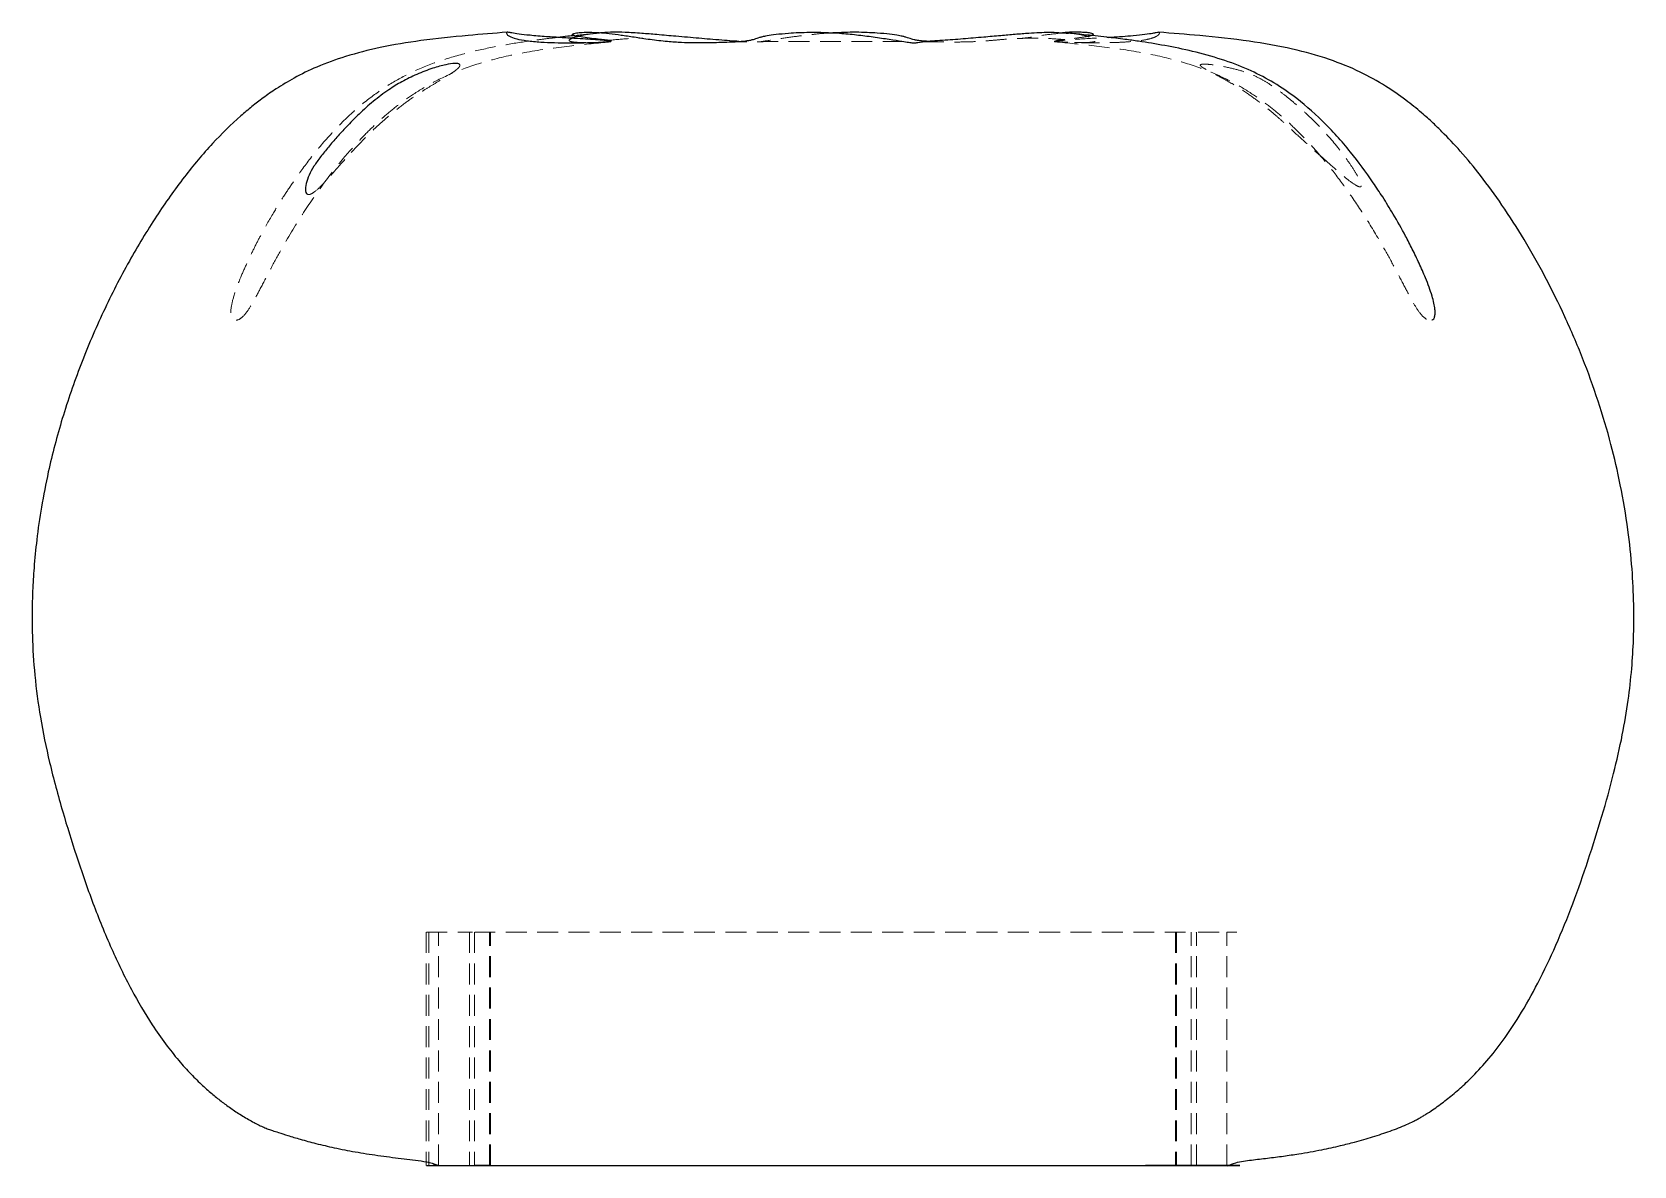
# Model space of a CAD drawing. Header units: millimetres. Extents: x 35 to 258, y 8 to 193.
# Drawn here: x 34.8 to 132, y 123.9 to 192.7 of the extents above; entities that cross this region are included whole.
import ezdxf

# ---------------------------------------------------------------- set-up
doc = ezdxf.new("R2010")
doc.units = ezdxf.units.MM
doc.linetypes.add('HIDDEN', pattern=[1.905, 1.27, -0.635])

msp = doc.modelspace()

# ---------------------------------------------------------------- linework, layer by layer
at = {"color": 7, "linetype": 'HIDDEN', "lineweight": 18}
for p, q in [((58.689, 138.079), (58.689, 123.91)), ((58.857, 138.079), (58.857, 123.91)), ((59.441, 123.91), (59.441, 138.079)), ((61.309, 138.079), (61.309, 123.91)), ((61.628, 138.079), (61.628, 123.91)), ((62.527, 123.91), (62.527, 138.079)), ((62.588, 123.91), (62.588, 138.079)), ((104.175, 138.079), (104.175, 123.91)), ((104.234, 138.079), (104.234, 123.91)), ((105.134, 123.91), (105.134, 138.079)), ((105.453, 123.91), (105.453, 138.079)), ((107.292, 123.91), (107.292, 138.079)), ((107.386, 123.909), (107.296, 123.909))]:
    msp.add_line(p, q, dxfattribs=at)
at = {"color": 7, "linetype": 'Continuous', "lineweight": 25}
for p, q in [((59.441, 123.909), (59.441, 123.91)), ((107.283, 123.91), (107.309, 123.91)), ((107.419, 123.909), (107.445, 123.909))]:
    msp.add_line(p, q, dxfattribs=at)
for points, knots in [([(63.596, 192.692), (62.808, 192.63), (61.062, 192.493), (58.485, 192.226), (55.993, 191.815), (53.879, 191.28), (52.133, 190.648), (50.737, 189.971), (49.658, 189.321), (48.813, 188.735), (48.096, 188.182), (47.042, 187.293), (45.629, 185.903), (43.922, 183.865), (42.239, 181.473), (40.593, 178.746), (39.051, 175.736), (37.689, 172.545), (36.566, 169.292), (35.805, 166.394), (35.323, 163.926), (35.043, 161.982), (34.876, 160.285), (34.79, 158.841), (34.755, 157.471), (34.771, 155.763), (34.904, 153.612), (35.25, 151.039), (35.82, 148.271), (36.575, 145.474), (37.462, 142.626), (38.427, 139.847), (39.529, 137.129), (40.723, 134.654), (41.845, 132.733), (42.83, 131.313), (43.635, 130.299), (44.405, 129.45), (45.115, 128.758), (45.766, 128.192), (46.271, 127.784), (46.845, 127.364), (47.423, 126.988), (47.886, 126.714), (48.232, 126.521), (48.562, 126.351), (48.854, 126.216), (49.128, 126.105), (49.367, 126.029), (49.719, 125.917), (50.306, 125.725), (51.071, 125.493), (52.022, 125.235), (53.14, 124.975), (54.4, 124.73), (55.758, 124.516), (57.156, 124.339), (58.315, 124.21), (59.081, 124.067), (59.361, 123.94), (59.434, 123.907)], [0, 0, 0, 0, 0.023618, 0.052329, 0.077485, 0.099185, 0.117652, 0.133105, 0.145665, 0.155334, 0.163833, 0.172692, 0.196506, 0.222882, 0.251977, 0.28374, 0.317927, 0.352872, 0.387231, 0.420599, 0.442247, 0.462286, 0.47921, 0.493147, 0.505478, 0.520098, 0.544147, 0.569779, 0.597557, 0.628451, 0.656276, 0.686614, 0.716266, 0.743831, 0.768743, 0.782878, 0.795862, 0.807797, 0.819139, 0.830336, 0.841697, 0.851905, 0.86075, 0.8649, 0.868695, 0.872347, 0.876409, 0.881322, 0.887384, 0.89448, 0.902619, 0.91204, 0.922836, 0.93497, 0.948271, 0.962404, 0.976823, 0.990814, 0.997593, 1, 1, 1, 1]), ([(69.65, 192.18), (69.635, 192.182), (69.491, 192.199), (68.885, 192.249), (67.987, 192.302), (66.929, 192.362), (65.945, 192.424), (65.018, 192.499), (64.285, 192.584), (63.882, 192.649), (63.679, 192.686), (63.553, 192.703), (63.54, 192.658), (63.593, 192.551), (63.737, 192.436), (64.081, 192.297), (64.776, 192.17), (65.606, 192.096), (66.482, 192.058), (67.656, 192.043), (68.659, 192.062), (69.441, 192.103), (69.683, 192.119), (69.84, 192.135), (69.914, 192.149), (69.922, 192.166), (69.805, 192.192), (69.519, 192.225), (68.905, 192.294), (68.177, 192.389), (67.597, 192.495), (67.521, 192.586), (67.757, 192.651), (68.153, 192.687), (68.805, 192.703), (69.598, 192.65), (70.509, 192.528), (71.316, 192.403), (72.268, 192.261), (73.297, 192.14), (74.184, 192.082), (74.916, 192.063), (75.749, 192.065), (76.536, 192.082), (77.285, 192.109), (77.694, 192.133), (77.907, 192.151), (78.112, 192.173), (78.318, 192.205), (78.49, 192.244), (78.715, 192.31), (78.834, 192.361), (79.1, 192.433), (79.383, 192.493), (79.894, 192.569), (80.598, 192.637), (81.308, 192.678), (82.345, 192.707), (83.523, 192.668), (84.813, 192.543), (85.841, 192.413), (86.826, 192.266), (87.584, 192.143), (88.011, 192.076), (88.228, 192.051), (88.397, 192.049), (88.523, 192.069), (88.709, 192.104), (88.864, 192.124), (89.011, 192.14), (89.208, 192.156), (89.562, 192.182), (90.279, 192.228), (91.272, 192.302), (92.419, 192.404), (93.475, 192.492), (94.442, 192.579), (95.244, 192.645), (95.918, 192.684), (96.741, 192.706), (97.298, 192.663), (97.683, 192.633)], [0, 0, 0, 0, 0.000901, 0.008916, 0.027554, 0.04187, 0.05621, 0.072169, 0.085154, 0.098138, 0.108706, 0.119535, 0.143827, 0.15627, 0.168691, 0.186487, 0.200717, 0.214913, 0.227975, 0.241076, 0.267721, 0.272306, 0.276921, 0.279349, 0.281797, 0.284484, 0.289423, 0.299834, 0.310404, 0.339546, 0.357104, 0.370303, 0.38349, 0.394208, 0.405184, 0.430495, 0.444553, 0.458777, 0.474197, 0.489752, 0.50328, 0.51584, 0.528555, 0.550337, 0.561337, 0.565157, 0.568123, 0.571084, 0.576533, 0.584547, 0.592771, 0.620495, 0.631062, 0.641794, 0.65506, 0.668352, 0.678013, 0.687924, 0.714735, 0.729887, 0.745268, 0.760999, 0.776867, 0.79083, 0.805445, 0.820223, 0.840137, 0.847366, 0.850249, 0.853165, 0.855707, 0.859056, 0.868735, 0.890672, 0.912594, 0.929165, 0.94201, 0.954846, 0.965317, 0.976039, 1, 1, 1, 1]), ([(77.664, 192.132), (77.626, 192.135), (77.509, 192.145), (77.136, 192.172), (76.345, 192.23), (75.248, 192.323), (74.16, 192.42), (73.284, 192.495), (72.584, 192.557), (71.683, 192.634), (70.545, 192.703), (69.765, 192.705), (69.309, 192.655), (69.277, 192.651)], [0, 0, 0, 0, 0.012387, 0.039051, 0.114802, 0.285478, 0.455885, 0.518061, 0.582091, 0.678844, 0.797792, 0.985488, 1, 1, 1, 1]), ([(89.055, 192.143), (89.039, 192.144), (88.959, 192.149), (88.827, 192.16), (88.647, 192.178), (88.453, 192.205), (88.291, 192.239), (88.061, 192.305), (87.922, 192.364), (87.646, 192.438), (87.365, 192.496), (86.859, 192.57), (86.154, 192.638), (85.445, 192.677), (84.541, 192.706), (83.842, 192.671), (83.368, 192.648)], [0, 0, 0, 0, 0.004813, 0.024394, 0.041805, 0.076651, 0.137491, 0.199594, 0.396378, 0.467053, 0.538738, 0.63004, 0.721529, 0.787848, 0.855888, 1, 1, 1, 1]), ([(99.049, 192.495), (99.117, 192.516), (99.278, 192.565), (99.086, 192.635), (98.738, 192.679), (98.183, 192.701), (97.71, 192.699), (97.326, 192.653), (97.318, 192.652)], [0, 0, 0, 0, 0.159983, 0.379461, 0.522946, 0.670133, 0.992997, 1, 1, 1, 1]), ([(119.734, 175.238), (119.755, 175.242), (119.822, 175.257), (119.896, 175.371), (119.943, 175.578), (119.931, 175.989), (119.753, 176.742), (119.394, 177.708), (118.97, 178.668), (118.564, 179.515), (118.047, 180.517), (117.45, 181.576), (116.783, 182.655), (115.947, 183.919), (114.771, 185.513), (113.162, 187.309), (111.524, 188.728), (110.004, 189.738), (108.556, 190.471), (106.953, 191.073), (105.265, 191.537), (103.561, 191.888), (102.181, 192.111), (100.995, 192.275), (99.884, 192.409), (98.738, 192.53), (97.987, 192.605), (97.683, 192.635)], [0, 0, 0, 0, 0.005953, 0.018488, 0.030918, 0.043871, 0.073482, 0.110853, 0.140764, 0.170268, 0.197365, 0.244335, 0.28184, 0.314405, 0.386934, 0.467542, 0.542159, 0.592498, 0.642191, 0.696579, 0.753658, 0.806652, 0.856768, 0.882884, 0.919349, 0.967402, 1, 1, 1, 1]), ([(100.082, 192.382), (100.145, 192.386), (100.438, 192.404), (100.955, 192.44), (101.675, 192.498), (102.357, 192.571), (102.802, 192.638), (103.024, 192.677), (103.129, 192.698), (103.141, 192.689), (103.146, 192.686)], [0, 0, 0, 0, 0.037895, 0.176712, 0.317512, 0.494325, 0.671517, 0.800367, 0.932546, 1, 1, 1, 1]), ([(107.319, 123.884), (107.489, 123.956), (107.956, 124.154), (108.794, 124.244), (109.759, 124.359), (110.718, 124.479), (111.817, 124.64), (112.977, 124.845), (114.11, 125.091), (115.159, 125.359), (116.193, 125.659), (117.057, 125.946), (117.728, 126.197), (118.167, 126.375), (118.543, 126.551), (118.854, 126.716), (119.069, 126.838), (119.282, 126.964), (119.576, 127.148), (120.045, 127.464), (120.588, 127.87), (121.345, 128.49), (122.18, 129.264), (123.117, 130.274), (124.099, 131.532), (125.149, 133.108), (126.232, 135.038), (127.314, 137.326), (128.322, 139.823), (129.239, 142.442), (130.068, 145.079), (130.77, 147.609), (131.302, 149.958), (131.664, 152.085), (131.883, 154.025), (131.998, 155.963), (132.012, 157.979), (131.905, 160.194), (131.649, 162.623), (131.223, 165.145), (130.617, 167.752), (129.854, 170.319), (128.914, 172.909), (127.839, 175.423), (126.653, 177.824), (125.377, 180.085), (124.062, 182.144), (122.764, 183.935), (121.542, 185.416), (120.567, 186.455), (119.773, 187.221), (119.049, 187.87), (118.094, 188.638), (116.867, 189.487), (115.329, 190.344), (113.435, 191.11), (111.172, 191.734), (108.537, 192.194), (105.819, 192.484), (103.981, 192.628), (103.146, 192.693)], [0, 0, 0, 0, 0.005558, 0.01536, 0.025299, 0.035179, 0.044689, 0.059098, 0.071108, 0.080328, 0.09281, 0.106616, 0.11405, 0.121792, 0.128383, 0.131093, 0.133565, 0.135961, 0.138454, 0.144317, 0.157856, 0.170339, 0.181919, 0.197195, 0.213643, 0.231462, 0.254789, 0.280272, 0.30756, 0.3358, 0.363763, 0.3907, 0.414809, 0.436196, 0.455587, 0.473527, 0.494569, 0.516229, 0.540217, 0.568, 0.593147, 0.6207, 0.64852, 0.676004, 0.702916, 0.729053, 0.754088, 0.776375, 0.795578, 0.811825, 0.819192, 0.828779, 0.841117, 0.856129, 0.873788, 0.894214, 0.917695, 0.944517, 0.974799, 1, 1, 1, 1]), ([(67.694, 192.493), (67.559, 192.479), (67.224, 192.445), (66.875, 192.404), (66.667, 192.38)], [0, 0, 0, 0, 0.40552, 1, 1, 1, 1]), ([(67.935, 192.442), (67.777, 192.409), (67.591, 192.37), (67.547, 192.333), (67.541, 192.328)], [0, 0, 0, 0, 0.854015, 1, 1, 1, 1]), ([(60.72, 190.72), (60.716, 190.731), (60.693, 190.8), (60.395, 190.809), (59.841, 190.73), (59.041, 190.509), (58.122, 190.152), (57.234, 189.718), (56.358, 189.181), (55.498, 188.536), (54.64, 187.769), (53.905, 187.028), (53.281, 186.346), (52.752, 185.735), (52.268, 185.137), (51.856, 184.557), (51.548, 184.005), (51.379, 183.497), (51.348, 183.122), (51.392, 182.908), (51.453, 182.88), (51.474, 182.87)], [0, 0, 0, 0, 0.007619, 0.048421, 0.102913, 0.172703, 0.255123, 0.332631, 0.403521, 0.489385, 0.567063, 0.638109, 0.687789, 0.734409, 0.778983, 0.822633, 0.866728, 0.913037, 0.963022, 0.987086, 1, 1, 1, 1]), ([(58.708, 123.91), (58.705, 123.91), (58.699, 123.91), (58.879, 123.909), (59.293, 123.91), (60.122, 123.909), (61.031, 123.91), (61.842, 123.909), (62.26, 123.91), (62.501, 123.91), (62.592, 123.91), (62.588, 123.909), (62.299, 123.91), (61.865, 123.909), (61.592, 123.91), (61.655, 123.91), (61.953, 123.91), (62.404, 123.909), (63.156, 123.91), (64.19, 123.909), (65.453, 123.91), (66.6, 123.908), (67.728, 123.909), (68.593, 123.91), (69.446, 123.91), (70.072, 123.91), (70.733, 123.909), (71.376, 123.91), (72.21, 123.909), (73.003, 123.909), (73.764, 123.909), (74.281, 123.91), (74.684, 123.91), (74.928, 123.91), (75.238, 123.91), (75.57, 123.91), (75.921, 123.91), (76.392, 123.91), (76.967, 123.91), (77.565, 123.91), (78.212, 123.909), (79.147, 123.91), (80.335, 123.909), (81.786, 123.91), (83.266, 123.909), (84.96, 123.909), (86.556, 123.91), (87.881, 123.91), (88.74, 123.91), (89.367, 123.91), (89.971, 123.909), (90.498, 123.91), (90.926, 123.909), (91.242, 123.909), (91.476, 123.91), (91.748, 123.91), (91.939, 123.91), (92.159, 123.91), (92.516, 123.91), (93.211, 123.909), (93.966, 123.91), (94.774, 123.91), (95.389, 123.91), (96.006, 123.91), (96.554, 123.91), (97.016, 123.91), (97.586, 123.91), (98.231, 123.909), (98.996, 123.909), (99.851, 123.91), (100.826, 123.908), (101.927, 123.909), (103.061, 123.91), (104.006, 123.91), (104.718, 123.91), (105.155, 123.91), (105.433, 123.909), (105.482, 123.91), (105.272, 123.909), (104.88, 123.909), (104.507, 123.909), (104.271, 123.91), (104.244, 123.91), (104.235, 123.91)], [0, 0, 0, 0, 0.008403, 0.016104, 0.023849, 0.035408, 0.056217, 0.06419, 0.072217, 0.075797, 0.078839, 0.082979, 0.094863, 0.112694, 0.127704, 0.136106, 0.144533, 0.154317, 0.164365, 0.186293, 0.208217, 0.230428, 0.252646, 0.284407, 0.300288, 0.316441, 0.32434, 0.332301, 0.343472, 0.360832, 0.370635, 0.3805, 0.384471, 0.387539, 0.3916, 0.402861, 0.421139, 0.436246, 0.444666, 0.453118, 0.462586, 0.472313, 0.493344, 0.514377, 0.535601, 0.556814, 0.587021, 0.605557, 0.61476, 0.624081, 0.632414, 0.640838, 0.651713, 0.667729, 0.683682, 0.689004, 0.692722, 0.695705, 0.699356, 0.70781, 0.726234, 0.7355, 0.744714, 0.753073, 0.761475, 0.770303, 0.779377, 0.798781, 0.818198, 0.837665, 0.857103, 0.87651, 0.896001, 0.915386, 0.925308, 0.935169, 0.942892, 0.950657, 0.962266, 0.97535, 0.98848, 0.996111, 1, 1, 1, 1]), ([(59.435, 123.909), (59.427, 123.909), (59.403, 123.908), (59.215, 123.909), (59.092, 123.91)], [0, 0, 0, 0, 0.347025, 1, 1, 1, 1]), ([(104.276, 123.91), (104.189, 123.91), (103.781, 123.91), (103.113, 123.909), (102.553, 123.909), (102.348, 123.909)], [0, 0, 0, 0, 0.147017, 0.689154, 1, 1, 1, 1]), ([(104.37, 123.91), (104.346, 123.91), (104.268, 123.91), (104.201, 123.91), (104.165, 123.91), (104.178, 123.91), (104.179, 123.91)], [0, 0, 0, 0, 0.171043, 0.558337, 0.94418, 1, 1, 1, 1]), ([(104.833, 123.91), (104.935, 123.91), (105.212, 123.91), (105.882, 123.91), (106.666, 123.91), (107.362, 123.91), (107.742, 123.909), (107.905, 123.91), (107.916, 123.91), (107.779, 123.909), (107.506, 123.909), (107.306, 123.91), (107.291, 123.91), (107.283, 123.91)], [0, 0, 0, 0, 0.035586, 0.096586, 0.217001, 0.292896, 0.349423, 0.405946, 0.480417, 0.556863, 0.778206, 0.889169, 1, 1, 1, 1]), ([(107.296, 123.909), (107.093, 123.909), (106.608, 123.909), (105.901, 123.909), (105.444, 123.909), (105.298, 123.909)], [0, 0, 0, 0, 0.328316, 0.785157, 1, 1, 1, 1]), ([(107.64, 123.91), (107.658, 123.91), (107.767, 123.91), (107.955, 123.91), (108.087, 123.91), (108.08, 123.91), (107.877, 123.909), (107.604, 123.91), (107.406, 123.91), (107.386, 123.909)], [0, 0, 0, 0, 0.067547, 0.394151, 0.560679, 0.726096, 0.855417, 0.985612, 1, 1, 1, 1])]:
    msp.add_open_spline(points, degree=3, knots=knots, dxfattribs=at)
at = {"color": 7, "linetype": 'HIDDEN', "lineweight": 18}
for points, knots in [([(69.055, 192.633), (68.863, 192.614), (68.421, 192.57), (67.957, 192.521), (67.694, 192.493)], [0, 0, 0, 0, 0.432459, 1, 1, 1, 1]), ([(69.277, 192.651), (69.09, 192.633), (68.684, 192.594), (68.198, 192.516), (67.996, 192.459), (67.935, 192.442)], [0, 0, 0, 0, 0.371935, 0.808845, 1, 1, 1, 1]), ([(83.368, 192.648), (83.244, 192.645), (82.811, 192.636), (82.075, 192.553), (81.079, 192.437), (80.118, 192.295), (79.373, 192.176), (79.124, 192.137), (79.02, 192.12)], [0, 0, 0, 0, 0.073727, 0.256714, 0.439311, 0.67387, 0.864222, 1, 1, 1, 1]), ([(97.318, 192.652), (96.95, 192.612), (96.289, 192.54), (95.435, 192.4), (94.94, 192.331), (94.826, 192.315)], [0, 0, 0, 0, 0.489057, 0.88195, 1, 1, 1, 1]), ([(97.683, 192.633), (97.695, 192.632), (98.126, 192.611), (98.727, 192.475), (99.314, 192.307), (99.446, 192.174), (99.2, 192.092), (98.673, 192.063), (98.02, 192.063), (97.393, 192.079), (96.976, 192.101), (96.822, 192.121), (96.802, 192.136), (96.872, 192.153), (97.027, 192.173), (97.341, 192.202), (97.811, 192.239), (98.748, 192.304), (99.51, 192.349), (100.082, 192.382)], [0, 0, 0, 0, 0.00369, 0.135996, 0.224643, 0.298847, 0.373302, 0.450709, 0.53014, 0.616128, 0.67846, 0.699617, 0.720988, 0.735557, 0.750094, 0.777399, 0.821048, 0.865737, 1, 1, 1, 1]), ([(103.2, 192.667), (103.196, 192.621), (103.19, 192.558), (102.984, 192.421), (102.721, 192.315), (102.22, 192.2), (101.46, 192.115), (100.655, 192.071), (99.519, 192.043), (98.402, 192.055), (97.482, 192.091), (97.14, 192.113), (96.98, 192.128), (96.896, 192.145), (96.888, 192.165), (97.019, 192.196), (97.337, 192.237), (97.85, 192.297), (98.428, 192.375), (98.942, 192.444), (99.033, 192.487), (99.049, 192.495)], [0, 0, 0, 0, 0.121159, 0.168008, 0.215806, 0.2809, 0.346112, 0.399365, 0.453847, 0.581328, 0.62695, 0.642824, 0.658866, 0.670131, 0.683853, 0.708893, 0.761394, 0.814684, 0.897921, 0.981679, 1, 1, 1, 1]), ([(66.667, 192.38), (66.538, 192.366), (66.148, 192.322), (65.537, 192.243), (64.518, 192.101), (63.201, 191.888), (61.497, 191.537), (59.809, 191.073), (58.207, 190.471), (56.759, 189.738), (55.409, 188.841), (54.068, 187.725), (52.779, 186.413), (51.61, 185.002), (50.704, 183.75), (49.98, 182.655), (49.312, 181.576), (48.715, 180.517), (48.198, 179.515), (47.792, 178.668), (47.368, 177.708), (47.009, 176.742), (46.832, 175.988), (46.82, 175.579), (46.866, 175.368), (46.962, 175.241), (47.145, 175.19), (47.424, 175.285), (47.795, 175.679), (48.191, 176.324), (48.644, 177.184), (49.183, 178.224), (49.989, 179.705), (51.037, 181.46), (52.323, 183.362), (53.568, 184.962), (54.644, 186.163), (55.504, 187.014), (56.236, 187.674), (57.041, 188.329), (58.034, 189.036), (59.268, 189.761), (60.798, 190.448), (62.671, 191.054), (64.907, 191.535), (67.302, 191.859), (68.946, 192.02), (69.726, 192.096)], [0, 0, 0, 0, 0.006797, 0.020571, 0.031102, 0.057228, 0.084854, 0.114609, 0.142962, 0.168867, 0.195109, 0.223834, 0.255283, 0.285984, 0.313866, 0.330842, 0.350393, 0.374879, 0.389005, 0.404385, 0.419978, 0.439459, 0.454896, 0.461649, 0.468129, 0.474663, 0.48154, 0.495074, 0.508067, 0.522271, 0.53898, 0.558924, 0.580822, 0.62221, 0.660192, 0.69454, 0.722681, 0.740383, 0.754844, 0.771798, 0.792171, 0.815879, 0.843737, 0.876844, 0.915503, 0.959901, 1, 1, 1, 1]), ([(67.541, 192.328), (67.454, 192.282), (67.278, 192.19), (67.523, 192.098), (68.04, 192.065), (68.623, 192.062), (69.195, 192.073), (69.618, 192.089), (69.856, 192.109), (69.931, 192.126), (69.907, 192.144), (69.813, 192.162), (69.704, 192.174), (69.65, 192.18)], [0, 0, 0, 0, 0.146389, 0.295159, 0.430967, 0.570435, 0.690757, 0.811407, 0.869767, 0.913588, 0.942172, 0.970917, 1, 1, 1, 1]), ([(69.698, 192.199), (70.154, 192.24), (70.916, 192.308), (71.523, 192.337), (71.817, 192.324), (71.884, 192.322)], [0, 0, 0, 0, 0.536482, 0.895513, 1, 1, 1, 1]), ([(76.879, 192.096), (76.926, 192.097), (77.12, 192.101), (77.269, 192.108), (77.603, 192.113), (78.055, 192.118), (78.702, 192.121), (79.652, 192.121), (80.85, 192.122), (82.298, 192.122), (83.733, 192.123), (85.125, 192.122), (86.388, 192.122), (87.207, 192.127), (87.583, 192.128), (87.686, 192.128)], [0, 0, 0, 0, 0.0151264, 0.0627765, 0.1110009, 0.1588779, 0.2340319, 0.3100337, 0.4029915, 0.4989886, 0.5934794, 0.7140898, 0.8338625, 0.9544631, 1, 1, 1, 1]), ([(77.866, 192.115), (77.823, 192.119), (77.763, 192.125), (77.685, 192.131), (77.664, 192.132)], [0, 0, 0, 0, 0.724312, 1, 1, 1, 1]), ([(88.851, 192.122), (89.039, 192.119), (89.433, 192.113), (90.257, 192.098), (91.082, 192.097), (91.752, 192.113), (92.302, 192.139), (92.885, 192.183), (93.491, 192.24), (94.323, 192.303), (95.338, 192.342), (96.405, 192.327), (97.136, 192.27), (97.454, 192.245)], [0, 0, 0, 0, 0.096515, 0.202177, 0.298526, 0.344485, 0.390382, 0.45723, 0.537367, 0.636396, 0.75496, 0.893349, 1, 1, 1, 1]), ([(89.636, 192.11), (89.601, 192.112), (89.465, 192.118), (89.266, 192.128), (89.103, 192.14), (89.055, 192.143)], [0, 0, 0, 0, 0.199308, 0.764927, 1, 1, 1, 1]), ([(97.012, 192.098), (97.8, 192.022), (99.452, 191.86), (101.855, 191.535), (104.091, 191.054), (105.965, 190.448), (107.495, 189.761), (108.728, 189.036), (109.721, 188.329), (110.526, 187.674), (111.259, 187.014), (112.031, 186.25), (112.923, 185.27), (113.906, 184.062), (114.931, 182.65), (115.963, 181.066), (116.85, 179.563), (117.579, 178.224), (118.118, 177.184), (118.571, 176.325), (118.968, 175.678), (119.336, 175.29), (119.598, 175.183), (119.71, 175.228), (119.734, 175.238)], [0, 0, 0, 0, 0.077517, 0.162464, 0.23643, 0.299774, 0.353074, 0.398434, 0.437415, 0.469852, 0.497521, 0.531389, 0.573413, 0.62372, 0.679242, 0.738953, 0.802823, 0.844721, 0.88288, 0.914849, 0.942025, 0.966884, 0.992779, 1, 1, 1, 1]), ([(54.131, 185.389), (54.542, 185.825), (55.293, 186.621), (56.393, 187.607), (57.311, 188.336), (58.048, 188.856), (58.665, 189.251), (59.26, 189.608), (59.842, 189.946), (60.283, 190.23), (60.558, 190.443), (60.699, 190.583), (60.749, 190.678), (60.728, 190.709), (60.72, 190.72)], [0, 0, 0, 0, 0.203506, 0.371114, 0.504763, 0.606107, 0.682916, 0.755729, 0.825638, 0.891945, 0.924986, 0.955299, 0.983688, 1, 1, 1, 1]), ([(113.57, 184.66), (113.878, 184.389), (114.416, 183.917), (114.994, 183.473), (115.292, 183.317), (115.422, 183.298), (115.464, 183.365), (115.453, 183.465), (115.416, 183.597), (115.284, 183.887), (114.991, 184.372), (114.384, 185.268), (113.45, 186.43), (112.38, 187.522), (111.529, 188.288), (110.898, 188.808), (110.305, 189.259), (109.743, 189.64), (109.188, 189.957), (108.569, 190.23), (107.823, 190.459), (107.01, 190.633), (106.296, 190.741), (105.873, 190.769), (105.709, 190.74), (105.678, 190.706), (105.682, 190.674), (105.714, 190.635), (105.772, 190.587), (105.855, 190.532), (106.009, 190.441), (106.266, 190.303), (106.64, 190.109), (107.1, 189.863), (107.774, 189.482), (108.555, 188.978), (109.339, 188.403), (109.935, 187.925), (110.453, 187.48), (110.986, 186.997), (111.67, 186.365), (112.554, 185.562), (113.204, 184.985), (113.57, 184.66)], [0, 0, 0, 0, 0.05062, 0.088381, 0.102699, 0.114468, 0.124543, 0.129379, 0.134319, 0.145159, 0.165653, 0.189025, 0.249241, 0.30637, 0.333861, 0.360742, 0.387656, 0.41573, 0.446071, 0.479742, 0.522712, 0.571937, 0.607731, 0.632782, 0.642434, 0.646225, 0.64952, 0.652566, 0.65567, 0.659119, 0.66312, 0.673232, 0.686549, 0.703239, 0.723255, 0.761703, 0.793367, 0.817611, 0.836076, 0.860876, 0.895243, 0.941011, 1, 1, 1, 1]), ([(51.474, 182.87), (51.488, 182.859), (51.534, 182.821), (51.67, 182.856), (51.957, 183.022), (52.46, 183.507), (53.206, 184.353), (53.8, 185.018), (54.131, 185.389)], [0, 0, 0, 0, 0.0341856, 0.1141497, 0.1997336, 0.4034487, 0.6675465, 1, 1, 1, 1]), ([(58.699, 138.079), (58.7, 138.079), (58.7, 138.079), (58.908, 138.079), (59.448, 138.079), (60.253, 138.079), (60.995, 138.079), (61.413, 138.079), (61.507, 138.079)], [0, 0, 0, 0, 0.138944, 0.292095, 0.441028, 0.678167, 0.926847, 1, 1, 1, 1]), ([(61.658, 138.079), (61.647, 138.079), (61.612, 138.079), (61.747, 138.079), (62.13, 138.079), (62.834, 138.079), (63.951, 138.079), (65.403, 138.079), (66.664, 138.079), (67.509, 138.079), (68.122, 138.079), (68.775, 138.079), (69.464, 138.079), (70.159, 138.079), (70.849, 138.079), (71.403, 138.079), (71.915, 138.079), (72.422, 138.079), (73.094, 138.079), (73.699, 138.079), (74.281, 138.079), (74.634, 138.079), (74.954, 138.079), (75.182, 138.079), (75.444, 138.079), (75.712, 138.079), (76.012, 138.079), (76.353, 138.079), (76.697, 138.079), (77.232, 138.079), (78.013, 138.079), (79.213, 138.079), (80.742, 138.079), (82.535, 138.079), (84.234, 138.079), (85.848, 138.079), (87.36, 138.079), (88.616, 138.079), (89.494, 138.079), (89.984, 138.079), (90.372, 138.079), (90.685, 138.079), (90.972, 138.079), (91.205, 138.079), (91.422, 138.079), (91.624, 138.079), (91.837, 138.079), (91.978, 138.079), (92.116, 138.079), (92.286, 138.079), (92.519, 138.079), (92.889, 138.079), (93.363, 138.079), (93.94, 138.079), (94.562, 138.079), (95.212, 138.079), (95.865, 138.079), (96.454, 138.079), (96.948, 138.079), (97.414, 138.079), (98.058, 138.079), (98.881, 138.079), (100.012, 138.079), (101.487, 138.079), (102.866, 138.079), (103.984, 138.079), (104.686, 138.079), (105.166, 138.079), (105.437, 138.079), (105.424, 138.079), (105.418, 138.079)], [0, 0, 0, 0, 0.0033198, 0.0112261, 0.0232847, 0.0399455, 0.0597543, 0.0953123, 0.1316177, 0.1483969, 0.1670775, 0.1881127, 0.210899, 0.2303036, 0.2409849, 0.2497015, 0.2587614, 0.2683586, 0.2782253, 0.2980217, 0.3046554, 0.3105159, 0.316218, 0.3218596, 0.3283621, 0.3438509, 0.361123, 0.3701418, 0.3791111, 0.3887514, 0.4024667, 0.4194216, 0.4517206, 0.4839646, 0.5141321, 0.5401174, 0.5695058, 0.5951764, 0.6064089, 0.6152198, 0.6215225, 0.6310223, 0.6411562, 0.6553127, 0.6690511, 0.6810047, 0.6849264, 0.6883323, 0.6907261, 0.6929046, 0.6974752, 0.7027395, 0.7126894, 0.7239789, 0.7358098, 0.7478084, 0.7591787, 0.7692979, 0.7800823, 0.7923319, 0.8058821, 0.8364415, 0.8697249, 0.9012115, 0.9370255, 0.955454, 0.9718744, 0.9834251, 0.9930953, 1, 1, 1, 1]), ([(105.546, 138.079), (105.83, 138.079), (106.297, 138.079), (106.916, 138.079), (107.394, 138.079), (107.806, 138.079), (107.944, 138.079), (107.851, 138.079), (107.622, 138.079), (107.345, 138.079), (107.304, 138.079), (107.283, 138.079)], [0, 0, 0, 0, 0.100687, 0.165694, 0.230009, 0.295055, 0.388435, 0.504424, 0.641665, 0.82239, 1, 1, 1, 1]), ([(61.647, 123.91), (61.613, 123.91), (61.463, 123.91), (61.397, 123.91), (61.346, 123.91)], [0, 0, 0, 0, 0.226754, 1, 1, 1, 1]), ([(68.415, 123.909), (68.319, 123.909), (68, 123.909), (67.436, 123.909), (66.677, 123.91), (65.815, 123.91), (64.587, 123.909), (63.414, 123.91), (62.665, 123.91), (62.515, 123.91)], [0, 0, 0, 0, 0.062575, 0.20899, 0.355214, 0.497217, 0.63939, 0.927605, 1, 1, 1, 1]), ([(104.235, 123.91), (104.235, 123.91), (104.224, 123.91), (104.257, 123.91), (104.384, 123.91), (104.588, 123.91), (104.761, 123.91), (104.833, 123.91)], [0, 0, 0, 0, 0.01213, 0.225872, 0.440511, 0.765989, 1, 1, 1, 1]), ([(105.114, 123.91), (105.115, 123.91), (105.117, 123.909), (104.866, 123.91), (104.558, 123.91), (104.342, 123.91), (104.276, 123.91)], [0, 0, 0, 0, 0.217665, 0.53847, 0.860079, 1, 1, 1, 1]), ([(105.298, 123.909), (105.132, 123.909), (104.859, 123.909), (104.539, 123.91), (104.415, 123.91), (104.37, 123.91)], [0, 0, 0, 0, 0.498785, 0.817825, 1, 1, 1, 1])]:
    msp.add_open_spline(points, degree=3, knots=knots, dxfattribs=at)

doc.saveas('drawing.dxf')
